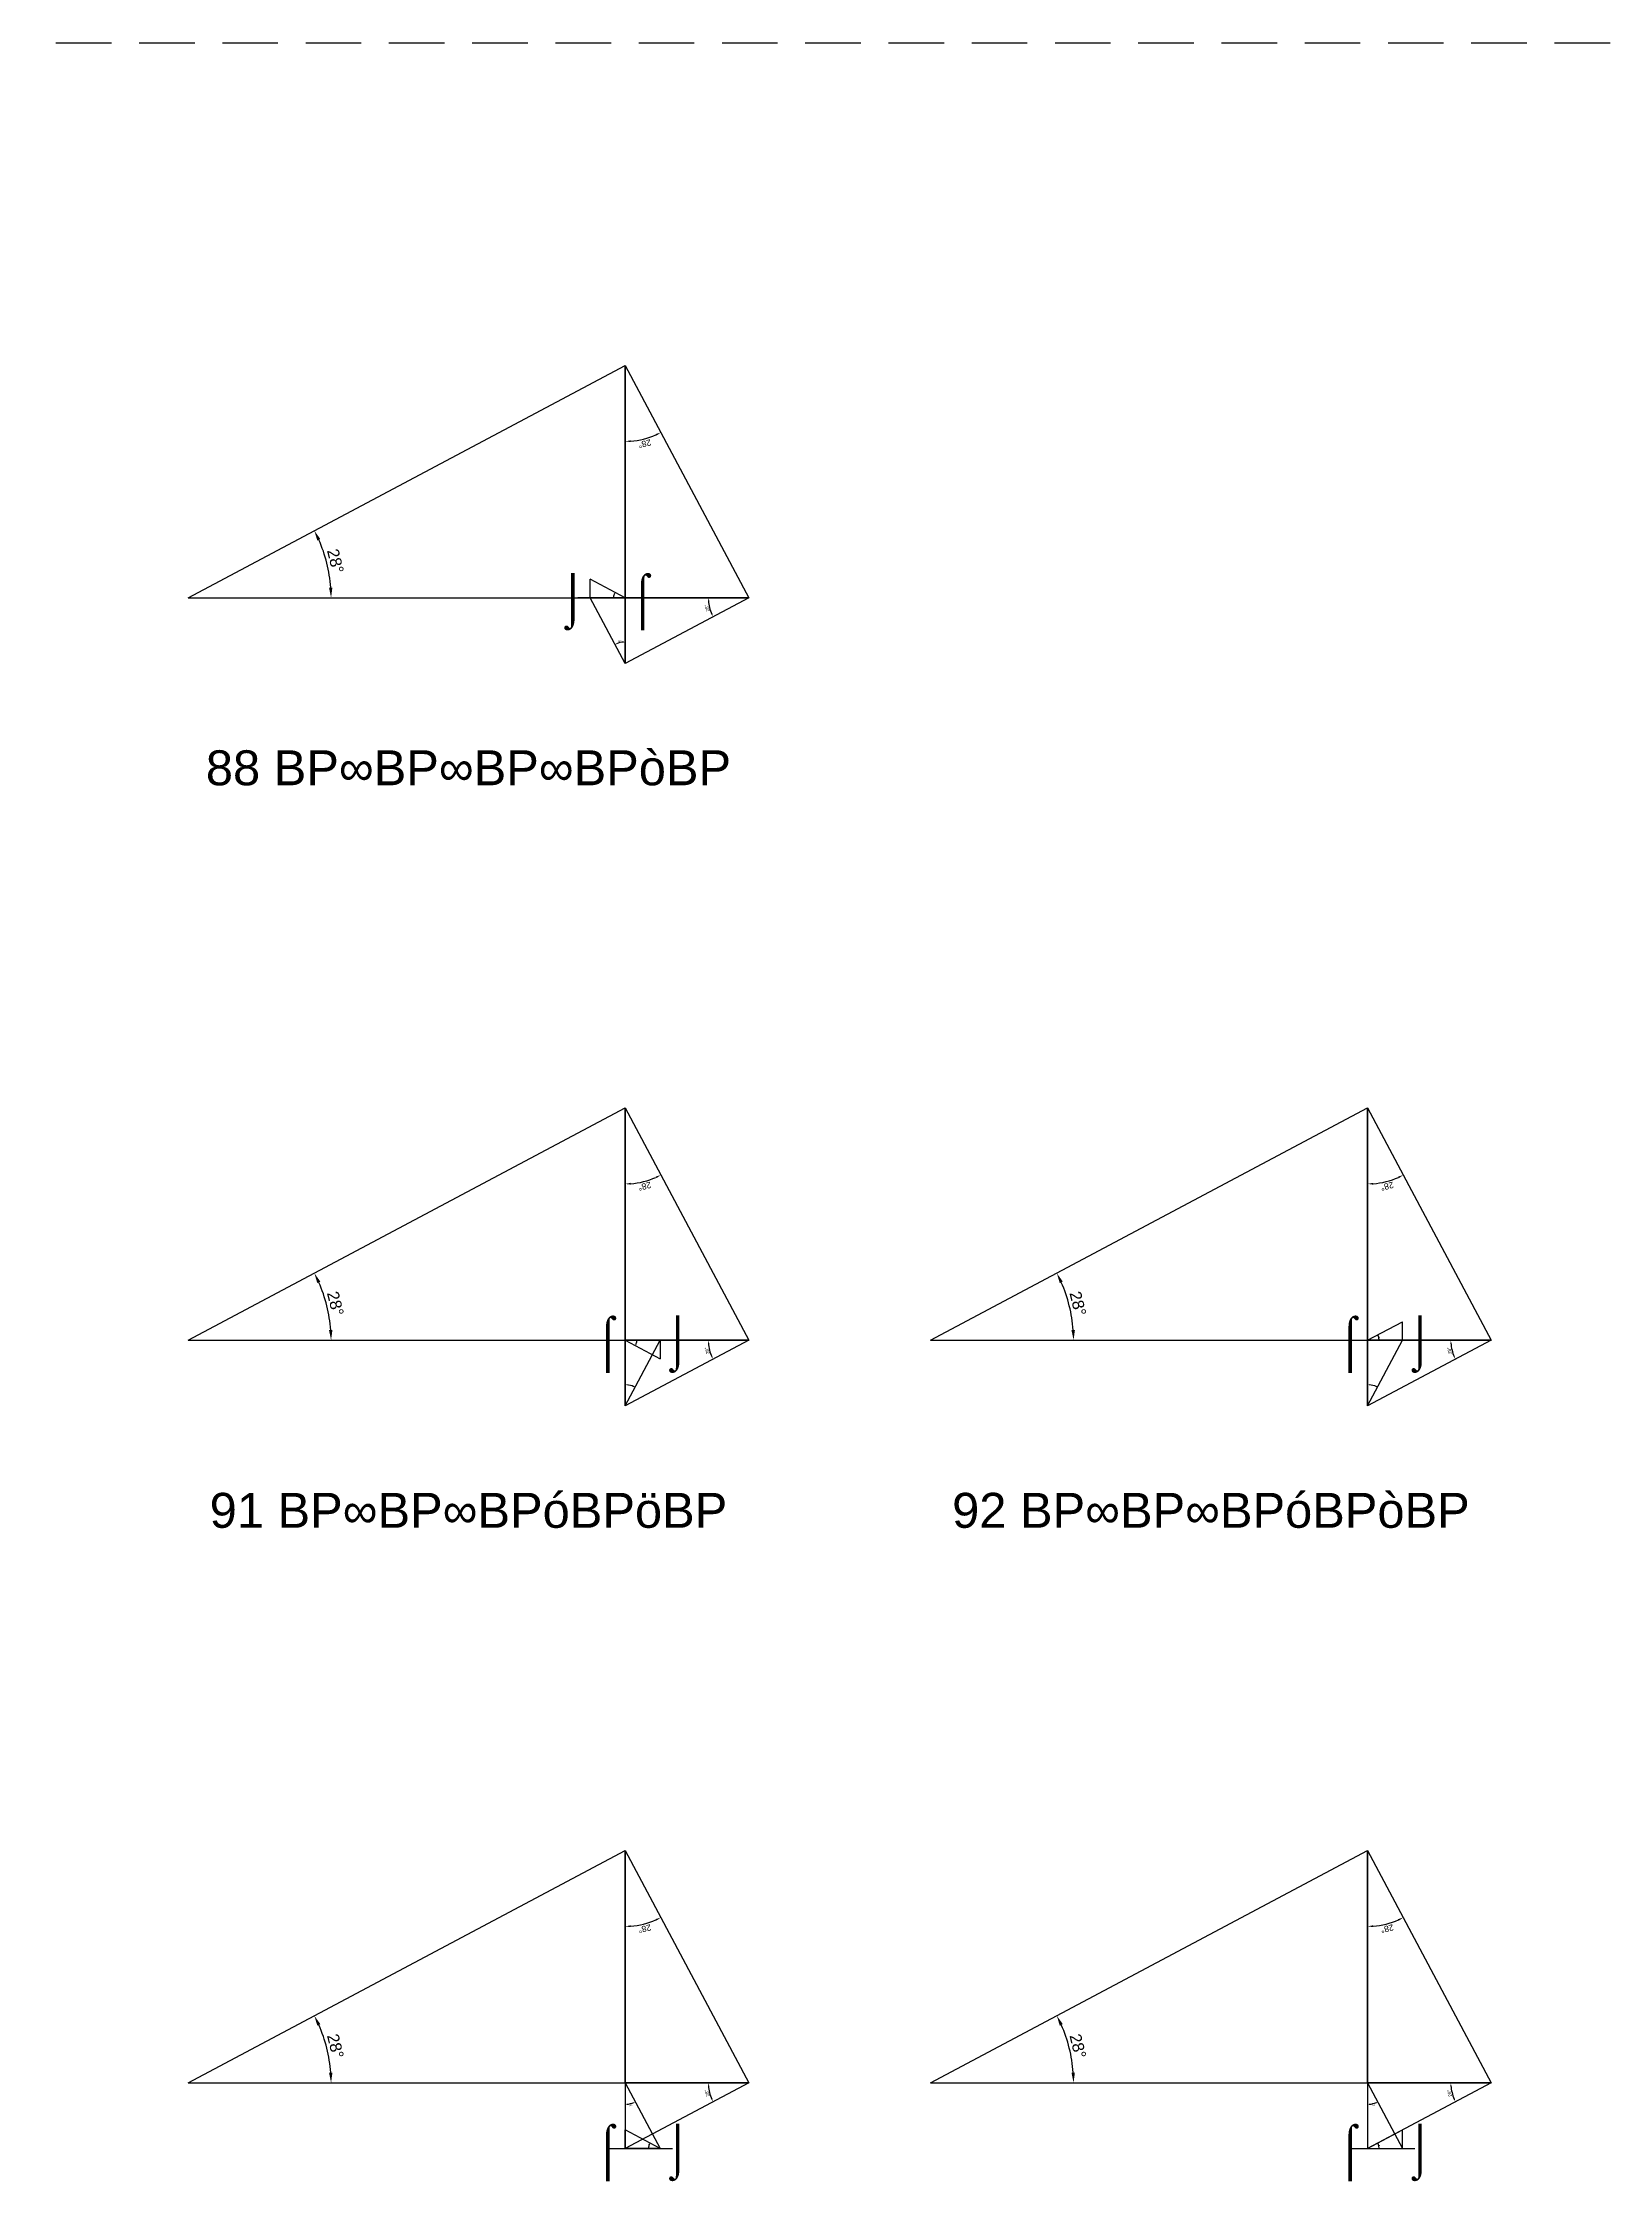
# Model space of a CAD drawing. Header units: millimetres. Extents: x 130908 to 599272, y -2842299 to 24518.
# Drawn here: x 202366 to 256130, y -827769 to -754378 of the extents above; entities that cross this region are included whole.
import ezdxf
from ezdxf.enums import TextEntityAlignment as Align

# ---------------------------------------------------------------- set-up
doc = ezdxf.new("R2010")
doc.units = ezdxf.units.MM
doc.header["$PDMODE"] = 35
doc.linetypes.add('DASHED', pattern=[19.05, 12.7, -6.35])
for name, color, linetype in [('BASE', 170, 'Continuous'), ('HYPOTENUSE', 20, 'Continuous'), ('PERPENDICULAR', 90, 'Continuous')]:
    doc.layers.add(name, color=color, linetype=linetype)
doc.styles.add('Arial', font='arial.ttf')
doc.dimstyles.new('ISO-25', dxfattribs={"dimtxt": 250, "dimasz": 100, "dimexe": 1.25, "dimexo": 0.625, "dimgap": 100, "dimtad": 1, "dimdec": 0, "dimtxsty": 'Arial', "dimcen": 2.5, "dimadec": 0, "dimazin": 0, "dimtfac": 1, "dimtdec": 0, "dimtmove": 0, "dimatfit": 3, "dimfxl": 1, "dimarcsym": 0})

# ---------------------------------------------------------------- blocks, each defined once
blk = doc.blocks.new('*D2')
at = {"color": 0, "lineweight": -2, "ltscale": 100, "transparency": 16777216}
blk.add_arc((0, 0), 4906, 4.08845, 23.91155, dxfattribs=at)
at = {"color": 0, "ltscale": 100, "transparency": 16777216}
for points in [[(4432, 1963), (4537, 2014), (4332, 2303)], [(4952, 352), (4835, 348), (4906, 0)]]:
    blk.add_solid(points, dxfattribs=at)
at = {"layer": 'Defpoints', "color": 0, "ltscale": 100, "transparency": 16777216}
for p in [(15000, 7976), (4841, 796), (0, 0), (0, 0), (15000, 0)]:
    blk.add_point(p, dxfattribs=at)
at = {"color": 0, "ltscale": 100, "transparency": 16777216, "insert": (5055, 1260), "char_height": 400, "attachment_point": 5, "rotation": 284, "style": 'Arial'}
blk.add_mtext('28°', dxfattribs=at)
blk = doc.blocks.new('GTN')
at = {"layer": 'BASE'}
blk.add_line((0, 0), (15000, 0), dxfattribs=at)
at = {"layer": 'HYPOTENUSE'}
blk.add_line((0, 0), (15000, 7975.6), dxfattribs=at)
at = {"layer": 'PERPENDICULAR'}
blk.add_line((15000, 0), (15000, 7975.6), dxfattribs=at)
at = {"color": 4, "ltscale": 100}
dim = blk.add_angular_dim_2l(base=(4841, 795.6), line1=((0, 0), (15000, 0)), line2=((0, 0), (15000, 7975.6)), dimstyle='ISO-25', override={"dimtxt": 400, "dimasz": 350, "dimgap": 100}, dxfattribs=at)
dim.commit()
dim.dimension.update_dxf_attribs({"geometry": '*D2', "text_midpoint": (5055.4, 1260.5)})

msp = doc.modelspace()

# ---------------------------------------------------------------- linework, layer by layer
at = {"linetype": 'DASHED', "ltscale": 150}
msp.add_line((131382, -754378), (360727, -754378), dxfattribs=at)
at = {"linetype": 'DASHED', "ltscale": 70}
for p, q in [((222956, -773425), (220558, -773425)), ((221757, -798908), (224155, -798908)), ((247240, -798908), (249637, -798908)), ((221757, -826646), (224155, -826646)), ((247240, -826646), (249637, -826646))]:
    msp.add_line(p, q, dxfattribs=at)

# ---------------------------------------------------------------- block references
at = {"linetype": 'DASHED'}
for p in [(207356, -773425), (207356, -798908), (232839, -798908), (207356, -824391), (232839, -824391)]:
    msp.add_blockref('GTN', p, dxfattribs=at)
at = {"linetype": 'DASHED', "ltscale": 100}
for p, xscale, yscale, zscale, rotation in [((222356, -765450), 0.531709431661479, 0.531709431661479, 0.531709431661479, 270), ((222356, -775680), 0.150322189285358, 0.150322189285358, 0.150322189285358, 90), ((226597, -773425), 0.282714919717773, 0.282714919717773, 0.282714919717773, 180), ((222356, -790933), 0.531709431661479, 0.531709431661479, 0.531709431661479, 270), ((247839, -790933), 0.531709431661479, 0.531709431661479, 0.531709431661479, 270), ((226597, -798908), 0.282714919717773, 0.282714919717773, 0.282714919717773, 180), ((222356, -801163), -0.150322189285358, 0.150322189285358, 0.150322189285358, 270), ((222356, -798908), -0.07992772583102702, 0.07992772583102702, 0.07992772583102702, 180), ((252080, -798908), 0.282714919717773, 0.282714919717773, 0.282714919717773, 180), ((247839, -801163), -0.150322189285358, 0.150322189285358, 0.150322189285358, 270), ((222356, -816415), 0.531709431661479, 0.531709431661479, 0.531709431661479, 270), ((247839, -816415), 0.531709431661479, 0.531709431661479, 0.531709431661479, 270), ((226597, -824391), 0.282714919717773, 0.282714919717773, 0.282714919717773, 180), ((222356, -824391), 0.150322189285358, 0.150322189285358, 0.150322189285358, 270), ((252080, -824391), 0.282714919717773, 0.282714919717773, 0.282714919717773, 180), ((247839, -824391), 0.150322189285358, 0.150322189285358, 0.150322189285358, 270)]:
    msp.add_blockref('GTN', p, dxfattribs=dict(at, xscale=xscale, yscale=yscale, zscale=zscale, rotation=rotation))
at = {"linetype": 'DASHED', "ltscale": 100, "yscale": 0.07992772583102702, "zscale": 0.07992772583102702}
for p, xscale in [((222356, -773425), -0.07992772583102702), ((247839, -798908), 0.07992772583102702), ((223555, -826646), -0.07992772583102702), ((247839, -826646), 0.07992772583102702)]:
    msp.add_blockref('GTN', p, dxfattribs=dict(at, xscale=xscale))

# ---------------------------------------------------------------- texts
at = {"linetype": 'DASHED', "ltscale": 100, "style": 'Arial'}
for s, p in [('⌡', (220558, -773425)), ('⌠', (222956, -773425)), ('88 BP∞BP∞BP∞BPòBP', (216977, -779261)), ('⌠', (221757, -798908)), ('⌡', (224155, -798908)), ('⌠', (247240, -798908)), ('⌡', (249637, -798908)), ('91 BP∞BP∞BPóBPöBP', (216977, -804744)), ('92 BP∞BP∞BPóBPòBP', (242459, -804744)), ('⌠', (221757, -826646)), ('⌡', (224155, -826646)), ('⌠', (247240, -826646)), ('⌡', (249637, -826646))]:
    msp.add_text(s, height=1200, dxfattribs=at).set_placement(p, align=Align.MIDDLE_CENTER)

doc.saveas('drawing.dxf')
